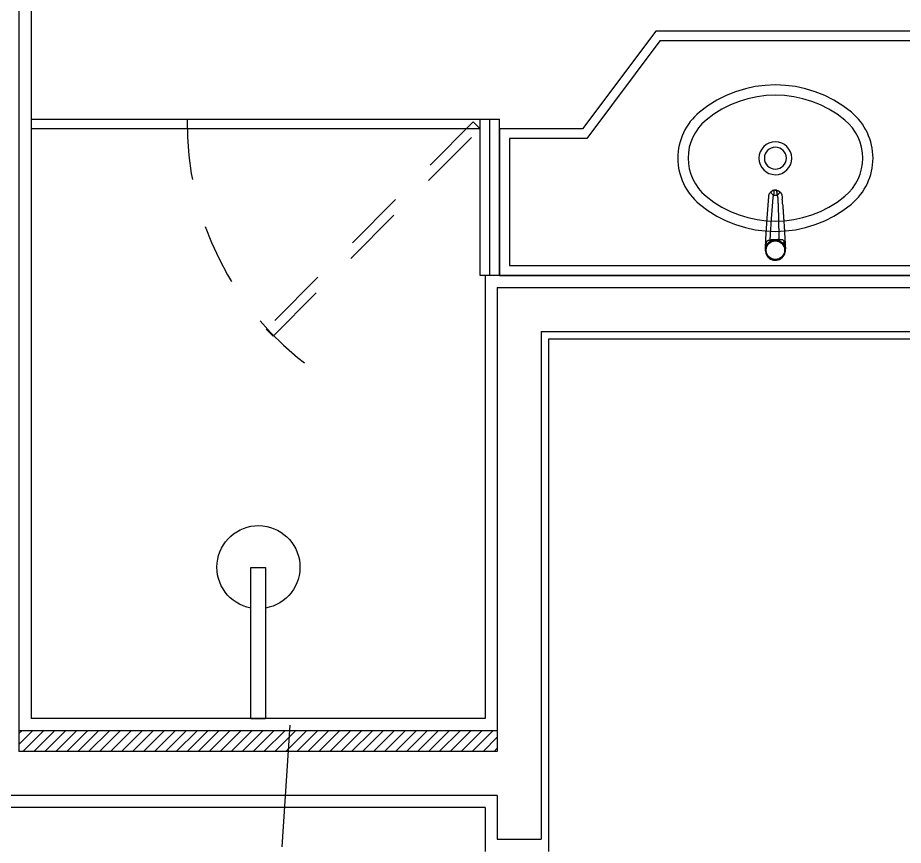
# Model space of a CAD drawing. Header units: millimetres. Extents: x 188.6 to 263.2, y 40.1 to 120.1.
# Drawn here: x 189.582 to 191.396, y 114.292 to 115.987 of the extents above; entities that cross this region are included whole.
import ezdxf

# ---------------------------------------------------------------- set-up
doc = ezdxf.new("R2010")
doc.units = ezdxf.units.MM
doc.linetypes.add('HIDDEN', pattern=[0.375, 0.25, -0.125])
doc.linetypes.add('XREF-TIPO$0$HIDDEN2', pattern=[0.1875, 0.125, -0.0625])
doc.layers.add('ARQ', color=8, linetype='Continuous')

# ---------------------------------------------------------------- blocks, each defined once
blk = doc.blocks.new('XREF-TIPO$0$CHUVEIRO')
at = {"color": 0}
for p, q in [((216.39, 104.5817), (216.39, 104.8912)), ((216.39, 104.8912), (216.42, 104.8912)), ((216.42, 104.8912), (216.42, 104.5817)), ((216.39, 104.5817), (216.42, 104.5817))]:
    blk.add_line(p, q, dxfattribs=at)
at = {"color": 0, "extrusion": (0, 0, -1)}
blk.add_ellipse((216.4058, 104.8916), major_axis=(-0.0851, 0), ratio=1, start_param=4.898771, end_param=10.827741, dxfattribs=at)
blk = doc.blocks.new('XREF-TIPO$0$A$C2D591F4F-flat-1')
for p, q in [((0.0222, -0.1794), (0.0222, -0.1794)), ((0.0224, -0.1794), (0.0222, -0.1794)), ((0.0404, -0.1949), (0.0422, -0.1949)), ((0.0404, -0.2051), (0.0404, -0.1949)), ((0.0422, -0.1949), (0.0422, -0.2051)), ((0.1318, -0.1865), (0.132, -0.1865)), ((0.1324, -0.2037), (0.1324, -0.1963)), ((0.1425, -0.203), (0.1425, -0.197)), ((0.0404, -0.2051), (0.0422, -0.2051)), ((0.0239, -0.2205), (0.0235, -0.2205)), ((0.0239, -0.2205), (0.0239, -0.2205))]:
    blk.add_line(p, q)
for points in [[(0.3031, -0.3556, 0.358974), (0.3031, -0.0444, 0.471698), (0.1149, -0.0444, 0.358974), (0.1149, -0.3556, 0.471698)], [(0.2869, -0.3422, 0.358974), (0.2869, -0.0578, 0.471698), (0.1311, -0.0578, 0.358974), (0.1311, -0.3422, 0.471698)], [(0.2315, -0.2, 1), (0.1865, -0.2, 1)]]:
    blk.add_lwpolyline(points, format="xyb", close=True)
blk.add_lwpolyline([(0.209, -0.2335, 336.274616), (0.2086, -0.2335)], format="xyb")
for points in [[(0.0225, -0.1794, 0), (0.0225, -0.1794, 0), (0.0225, -0.1794, 0), (0.0225, -0.1794, 0), (0.0225, -0.1794, 0), (0.0225, -0.1794, 0), (0.0225, -0.1794, 0), (0.0225, -0.1794, 0), (0.0226, -0.1794, 0), (0.0226, -0.1794, 0), (0.0227, -0.1794, 0), (0.0227, -0.1794, 0), (0.0229, -0.1794, 0), (0.0238, -0.1795, 0), (0.0247, -0.1796, 0), (0.0284, -0.18, 0), (0.0321, -0.1806, 0), (0.0348, -0.1811, 0)], [(0.0225, -0.1794, 0), (0.0438, -0.1805, 0), (0.0651, -0.1818, 0), (0.0864, -0.1832, 0), (0.1039, -0.1844, 0), (0.1215, -0.1857, 0), (0.1302, -0.1863, 0), (0.1312, -0.1864, 0), (0.1316, -0.1864, 0), (0.1318, -0.1865, 0)], [(0.0297, -0.1814, 0), (0.0308, -0.1818, 0), (0.0321, -0.1819, 0), (0.0334, -0.1816, 0), (0.0348, -0.1811, 0)], [(0.0382, -0.1896, 0), (0.0376, -0.1885, 0), (0.0365, -0.1871, 0), (0.0354, -0.1857, 0), (0.0345, -0.1848, 0), (0.0336, -0.184, 0), (0.0328, -0.1833, 0), (0.0319, -0.1827, 0), (0.0308, -0.182, 0), (0.0297, -0.1814, 0)], [(0.0348, -0.1811, 0), (0.0357, -0.1813, 0), (0.0366, -0.1816, 0), (0.0374, -0.1819, 0), (0.0382, -0.1824, 0), (0.0387, -0.1827, 0), (0.0392, -0.183, 0), (0.0395, -0.1833, 0), (0.0397, -0.1836, 0), (0.04, -0.1839, 0), (0.0402, -0.1842, 0), (0.0404, -0.1846, 0), (0.0405, -0.1849, 0), (0.0406, -0.1852, 0), (0.0407, -0.1854, 0), (0.0408, -0.1858, 0), (0.0409, -0.1864, 0), (0.041, -0.1869, 0), (0.041, -0.1873, 0), (0.0411, -0.1877, 0), (0.0412, -0.1881, 0), (0.0413, -0.1883, 0), (0.0413, -0.1885, 0), (0.0414, -0.1886, 0), (0.0415, -0.1888, 0)], [(0.0382, -0.1896, 0), (0.0401, -0.1892, 0), (0.0415, -0.1888, 0)], [(0.0415, -0.1888, 0), (0.0418, -0.1903, 0), (0.0421, -0.1918, 0), (0.0422, -0.1933, 0), (0.0422, -0.1949, 0)], [(0.1324, -0.1963, 0), (0.132, -0.196, 0), (0.1317, -0.1957, 0), (0.1314, -0.1954, 0), (0.131, -0.1952, 0), (0.1307, -0.1951, 0), (0.1303, -0.1949, 0), (0.1298, -0.1948, 0), (0.1293, -0.1947, 0), (0.1287, -0.1946, 0), (0.1281, -0.1946, 0), (0.1194, -0.1939, 0), (0.1019, -0.1926, 0), (0.0844, -0.1914, 0), (0.063, -0.1901, 0), (0.0415, -0.1888, 0)], [(0.132, -0.1865, 0), (0.132, -0.1865, 0), (0.1325, -0.1865, 0), (0.1329, -0.1866, 0), (0.1334, -0.1867, 0), (0.1339, -0.1869, 0), (0.1339, -0.1869, 0)], [(0.1324, -0.1963, 0), (0.1334, -0.1953, 0), (0.1345, -0.1943, 0), (0.1355, -0.1935, 0), (0.1365, -0.1926, 0), (0.1375, -0.192, 0), (0.1383, -0.1914, 0), (0.1389, -0.191, 0), (0.1394, -0.1907, 0), (0.1398, -0.1906, 0), (0.1399, -0.1907, 0)], [(0.1425, -0.197, 0), (0.1424, -0.197, 0), (0.1422, -0.1969, 0), (0.142, -0.1969, 0), (0.1418, -0.1969, 0), (0.1415, -0.1969, 0), (0.1411, -0.1969, 0), (0.1407, -0.1968, 0), (0.1402, -0.1968, 0), (0.1397, -0.1968, 0), (0.1392, -0.1967, 0), (0.1386, -0.1967, 0), (0.138, -0.1966, 0), (0.1374, -0.1966, 0), (0.137, -0.1966, 0), (0.1363, -0.1965, 0), (0.1355, -0.1965, 0), (0.1348, -0.1964, 0), (0.1341, -0.1964, 0), (0.1336, -0.1963, 0), (0.133, -0.1963, 0), (0.1324, -0.1963, 0)], [(0.1339, -0.1869, 0), (0.1339, -0.1869, 0), (0.1347, -0.1871, 0), (0.1356, -0.1875, 0), (0.1364, -0.1879, 0), (0.1374, -0.1885, 0), (0.1383, -0.1891, 0), (0.1391, -0.1899, 0), (0.1399, -0.1907, 0)], [(0.1399, -0.1907, 0), (0.1402, -0.1911, 0), (0.1406, -0.1914, 0), (0.1409, -0.1918, 0), (0.141, -0.192, 0), (0.141, -0.1921, 0), (0.1411, -0.1922, 0), (0.1412, -0.1923, 0), (0.1412, -0.1923, 0), (0.1412, -0.1924, 0), (0.1413, -0.1924, 0), (0.1413, -0.1924, 0), (0.1413, -0.1924, 0), (0.1413, -0.1924, 0)], [(0.1425, -0.197, 0), (0.1424, -0.1956, 0), (0.1421, -0.1942, 0), (0.1416, -0.193, 0), (0.1413, -0.1924, 0)], [(0.1433, -0.199, 0), (0.1433, -0.1989, 0), (0.1432, -0.1987, 0), (0.1432, -0.1986, 0), (0.1431, -0.1984, 0), (0.1431, -0.1982, 0), (0.143, -0.198, 0), (0.1429, -0.1977, 0), (0.1428, -0.1974, 0), (0.1425, -0.197, 0)], [(0.1433, -0.198, 0), (0.1433, -0.199, 0)], [(0.1433, -0.202, 0), (0.1434, -0.201, 0), (0.1434, -0.2003, 0), (0.1434, -0.1995, 0), (0.1434, -0.1988, 0), (0.1433, -0.198, 0)], [(0.1433, -0.201, 0), (0.1433, -0.2008, 0), (0.1433, -0.2006, 0), (0.1434, -0.2005, 0), (0.1434, -0.2005, 0), (0.1434, -0.2004, 0), (0.1434, -0.2003, 0), (0.1434, -0.2002, 0), (0.1434, -0.2002, 0), (0.1434, -0.2001, 0), (0.1434, -0.2001, 0), (0.1434, -0.2, 0), (0.1434, -0.2, 0), (0.1434, -0.1999, 0), (0.1434, -0.1999, 0), (0.1434, -0.1998, 0), (0.1434, -0.1998, 0), (0.1434, -0.1996, 0), (0.1434, -0.1995, 0), (0.1433, -0.1994, 0), (0.1433, -0.1993, 0), (0.1433, -0.199, 0)], [(0.0866, -0.2168, 0), (0.0858, -0.2168, 0), (0.0846, -0.2169, 0), (0.0838, -0.217, 0), (0.0829, -0.217, 0), (0.0826, -0.217, 0), (0.0824, -0.217, 0), (0.0821, -0.2171, 0), (0.0818, -0.2171, 0), (0.0816, -0.2171, 0), (0.0813, -0.2171, 0), (0.0785, -0.2173, 0), (0.0759, -0.2175, 0), (0.0734, -0.2176, 0), (0.0711, -0.2178, 0), (0.0697, -0.2179, 0), (0.068, -0.218, 0), (0.0663, -0.2181, 0), (0.0647, -0.2182, 0), (0.0631, -0.2183, 0), (0.0596, -0.2185, 0), (0.0561, -0.2187, 0), (0.0527, -0.2189, 0), (0.0491, -0.2191, 0), (0.0426, -0.2195, 0), (0.0362, -0.2198, 0), (0.03, -0.2202, 0), (0.0239, -0.2205, 0)], [(0.0314, -0.2177, 0), (0.0321, -0.2172, 0), (0.033, -0.2165, 0), (0.034, -0.2158, 0), (0.035, -0.2148, 0), (0.0359, -0.2138, 0), (0.0369, -0.2126, 0), (0.0377, -0.2113, 0), (0.0382, -0.2104, 0), (0.0387, -0.2095, 0), (0.0392, -0.2086, 0), (0.0396, -0.2076, 0)], [(0.0314, -0.2177, 0), (0.0325, -0.2172, 0), (0.0338, -0.217, 0), (0.0352, -0.2171, 0), (0.0366, -0.2175, 0), (0.0375, -0.2179, 0)], [(0.0421, -0.2079, 0), (0.0421, -0.2079, 0), (0.0421, -0.2081, 0), (0.0421, -0.2083, 0), (0.042, -0.2085, 0), (0.0421, -0.2088, 0), (0.0421, -0.2091, 0), (0.0422, -0.2099, 0), (0.0424, -0.2107, 0), (0.0425, -0.2112, 0), (0.0425, -0.2117, 0), (0.0426, -0.2121, 0), (0.0426, -0.2124, 0), (0.0426, -0.2128, 0), (0.0425, -0.213, 0), (0.0425, -0.2133, 0), (0.0424, -0.2136, 0), (0.0424, -0.2139, 0), (0.0423, -0.2142, 0), (0.0421, -0.2146, 0), (0.0419, -0.215, 0), (0.0417, -0.2152, 0), (0.0416, -0.2154, 0), (0.0412, -0.2158, 0), (0.0409, -0.2161, 0), (0.0405, -0.2164, 0), (0.0401, -0.2167, 0), (0.0394, -0.2171, 0), (0.0387, -0.2174, 0), (0.0381, -0.2176, 0), (0.0375, -0.2179, 0)], [(0.0421, -0.2079, 0), (0.0453, -0.2078, 0), (0.0486, -0.2077, 0), (0.0522, -0.2076, 0), (0.056, -0.2075, 0), (0.0595, -0.2075, 0), (0.0631, -0.2074, 0), (0.0642, -0.2074, 0), (0.0652, -0.2073, 0), (0.0662, -0.2073, 0), (0.0672, -0.2073, 0), (0.0682, -0.2073, 0), (0.0739, -0.2072, 0), (0.0795, -0.2071, 0), (0.0806, -0.2071, 0), (0.0817, -0.207, 0), (0.0828, -0.207, 0), (0.0839, -0.207, 0), (0.0851, -0.207, 0), (0.0862, -0.2069, 0), (0.0873, -0.2069, 0), (0.0884, -0.2069, 0), (0.0922, -0.2068, 0), (0.0959, -0.2067, 0), (0.0994, -0.2066, 0), (0.1029, -0.2065, 0), (0.1057, -0.2064, 0), (0.1085, -0.2063, 0), (0.1092, -0.2063, 0), (0.1099, -0.2062, 0), (0.1106, -0.2062, 0), (0.1113, -0.2062, 0), (0.112, -0.2061, 0), (0.1127, -0.2061, 0), (0.1148, -0.206, 0), (0.1168, -0.2059, 0), (0.1189, -0.2058, 0), (0.1209, -0.2057, 0), (0.1229, -0.2056, 0), (0.1248, -0.2055, 0), (0.1252, -0.2055, 0), (0.1256, -0.2054, 0), (0.126, -0.2054, 0), (0.1264, -0.2054, 0), (0.1267, -0.2054, 0), (0.1271, -0.2053, 0), (0.1275, -0.2053, 0), (0.1278, -0.2053, 0), (0.1282, -0.2053, 0), (0.1286, -0.2052, 0), (0.1289, -0.2052, 0), (0.1292, -0.2052, 0), (0.1294, -0.2052, 0), (0.1296, -0.2051, 0), (0.1298, -0.2051, 0), (0.13, -0.2051, 0), (0.1302, -0.205, 0), (0.1303, -0.205, 0), (0.1305, -0.2049, 0), (0.1306, -0.2049, 0), (0.131, -0.2047, 0), (0.1313, -0.2045, 0), (0.1316, -0.2043, 0), (0.1318, -0.2041, 0), (0.1321, -0.2039, 0), (0.1324, -0.2037, 0)], [(0.1134, -0.2149, 0), (0.1126, -0.2149, 0), (0.1121, -0.215, 0), (0.1117, -0.215, 0), (0.1111, -0.2151, 0), (0.1106, -0.2151, 0), (0.1101, -0.2151, 0), (0.1098, -0.2152, 0), (0.1095, -0.2152, 0), (0.1092, -0.2152, 0), (0.1076, -0.2153, 0), (0.1059, -0.2154, 0), (0.104, -0.2156, 0), (0.1022, -0.2157, 0), (0.1002, -0.2158, 0), (0.0982, -0.216, 0), (0.0964, -0.2161, 0), (0.0947, -0.2162, 0), (0.0929, -0.2163, 0), (0.0911, -0.2165, 0), (0.0906, -0.2165, 0), (0.09, -0.2165, 0), (0.0899, -0.2165, 0), (0.0898, -0.2165, 0), (0.0896, -0.2166, 0), (0.0894, -0.2166, 0), (0.089, -0.2166, 0), (0.0884, -0.2166, 0), (0.0876, -0.2167, 0), (0.0868, -0.2168, 0), (0.0866, -0.2168, 0)], [(0.1342, -0.213, 0), (0.1339, -0.213, 0), (0.1334, -0.2132, 0), (0.1329, -0.2133, 0), (0.1326, -0.2133, 0), (0.1325, -0.2133, 0), (0.1325, -0.2134, 0), (0.1324, -0.2134, 0), (0.1324, -0.2134, 0), (0.1324, -0.2134, 0), (0.1324, -0.2134, 0), (0.1324, -0.2134, 0), (0.1324, -0.2134, 0), (0.1324, -0.2134, 0), (0.1324, -0.2134, 0), (0.1324, -0.2134, 0), (0.1312, -0.2135, 0), (0.1304, -0.2136, 0), (0.1297, -0.2136, 0), (0.1289, -0.2137, 0), (0.1282, -0.2138, 0), (0.1275, -0.2138, 0), (0.1268, -0.2139, 0), (0.1263, -0.2139, 0), (0.1257, -0.214, 0), (0.1251, -0.214, 0), (0.1247, -0.214, 0)], [(0.1324, -0.2037, 0), (0.1331, -0.2036, 0), (0.1338, -0.2036, 0), (0.1346, -0.2035, 0), (0.1353, -0.2035, 0), (0.136, -0.2034, 0), (0.1366, -0.2034, 0), (0.1373, -0.2034, 0), (0.138, -0.2033, 0), (0.1386, -0.2033, 0), (0.1392, -0.2032, 0), (0.1396, -0.2032, 0), (0.14, -0.2032, 0), (0.1404, -0.2031, 0), (0.1408, -0.2031, 0), (0.1413, -0.2031, 0), (0.1416, -0.203, 0), (0.1419, -0.203, 0), (0.1422, -0.203, 0), (0.1424, -0.203, 0), (0.1425, -0.203, 0)], [(0.1324, -0.2037, 0), (0.1327, -0.204, 0), (0.1331, -0.2044, 0), (0.1335, -0.2048, 0), (0.134, -0.2051, 0), (0.1344, -0.2055, 0), (0.1348, -0.2059, 0), (0.1352, -0.2063, 0), (0.1357, -0.2066, 0), (0.1361, -0.207, 0), (0.1365, -0.2073, 0), (0.1369, -0.2076, 0), (0.1373, -0.2079, 0), (0.1377, -0.2082, 0), (0.138, -0.2084, 0), (0.1383, -0.2087, 0), (0.1386, -0.2088, 0), (0.1389, -0.209, 0), (0.1391, -0.2091, 0), (0.1393, -0.2092, 0), (0.1395, -0.2093, 0), (0.1396, -0.2093, 0), (0.1397, -0.2093, 0), (0.1398, -0.2093, 0), (0.1399, -0.2093, 0)], [(0.1399, -0.2093, 0), (0.1391, -0.2101, 0), (0.1382, -0.2108, 0), (0.1373, -0.2115, 0), (0.1364, -0.212, 0), (0.1357, -0.2124, 0), (0.1351, -0.2127, 0), (0.1344, -0.2129, 0), (0.1342, -0.213, 0)], [(0.1425, -0.203, 0), (0.1424, -0.2044, 0), (0.1421, -0.2057, 0), (0.1416, -0.207, 0), (0.1413, -0.2075, 0)], [(0.1431, -0.2031, 0), (0.1431, -0.2035, 0), (0.1429, -0.204, 0), (0.1427, -0.2045, 0), (0.1426, -0.205, 0), (0.1424, -0.2055, 0), (0.1421, -0.206, 0), (0.1418, -0.2066, 0), (0.1416, -0.207, 0)], [(0.1425, -0.203, 0), (0.1427, -0.2026, 0), (0.1429, -0.2022, 0), (0.1431, -0.2018, 0), (0.1431, -0.2016, 0), (0.1432, -0.2014, 0), (0.1432, -0.2012, 0), (0.1433, -0.2011, 0), (0.1433, -0.201, 0), (0.1433, -0.201, 0)], [(0.1433, -0.201, 0), (0.1433, -0.202, 0), (0.1433, -0.202, 0)], [(0.0375, -0.2179, 0), (0.0348, -0.2186, 0), (0.032, -0.2193, 0), (0.0284, -0.2199, 0), (0.0264, -0.2202, 0), (0.0252, -0.2204, 0), (0.0245, -0.2204, 0), (0.0242, -0.2204, 0), (0.0242, -0.2204, 0), (0.0241, -0.2205, 0), (0.024, -0.2205, 0), (0.024, -0.2205, 0), (0.0239, -0.2205, 0), (0.0239, -0.2205, 0), (0.0239, -0.2205, 0), (0.0239, -0.2205, 0), (0.0239, -0.2205, 0), (0.0239, -0.2205, 0)]]:
    blk.add_polyline3d(points)
blk.add_circle((0.0206, -0.2), 0.0191)
for centre, radius, start, end in [((0.0206, -0.2), 0.0207, 90, 301.2083), ((0.0206, -0.2), 0.0204, 14.4666, 345.5334), ((0.0206, -0.2), 0.0195, 90, 270), ((0.0206, -0.2), 0.0207, 64.1045, 90), ((0.0206, -0.2), 0.0195, 270, 90), ((0.0206, -0.2), 0.0195, 0, 90), ((0.0205, -0.1999), 0.0205, 14.0619, 30.0027), ((0.1299, -0.1998), 0.0136, 12.4001, 33.0332), ((0.1325, -0.1992), 0.0109, 6.4456, 12.3614), ((0.0206, -0.2), 0.0195, 270, 0), ((0.0205, -0.2001), 0.0205, 338.4737, 345.9324), ((-0.0201, -0.7771), 0.5726, 83.7595, 84.015), ((0.0157, -0.2052), 0.0265, 354.0406, 0.134), ((-0.1088, 2.8004), 3.0235, 274.2155, 274.4292), ((0.13, -0.2001), 0.0135, 317.2407, 326.8896), ((0.1325, -0.2007), 0.0109, 347.2283, 353.0963)]:
    blk.add_arc(centre, radius, start, end)
blk = doc.blocks.new('A$C1BFF5DEF')
at = {"layer": 'ARQ'}
h = blk.add_hatch(dxfattribs=at)
h.set_pattern_fill('ANSI31', color=8, scale=0.005)
h.set_pattern_definition([(45, (-2148.59013, -1496.701725), (-0.01122532015, 0.01122532015), [])])
h.paths.add_polyline_path([(-9.3047, 5.4725), (-8.3247, 5.4725), (-8.3247, 5.4301), (-9.3047, 5.4301)])
at = {"layer": 'ARQ', "color": 8}
for p, q in [((-9.3047, 7.62), (-9.3047, 5.4301)), ((-9.2797, 7.5951), (-9.2797, 5.4975)), ((-9.2797, 6.7251), (-8.3197, 6.7251)), ((-8.3597, 6.4051), (-8.3597, 6.7251)), ((-8.3397, 6.4051), (-8.3397, 6.7251)), ((-8.3197, 6.4051), (-8.3197, 6.7251)), ((-8.3597, 6.7051), (-9.2797, 6.7051)), ((-8.3197, 6.4051), (-8.3597, 6.4051)), ((-6.8797, 6.4051), (-8.3497, 6.4051)), ((-8.3497, 6.4051), (-8.3497, 5.4975)), ((-8.3246, 6.3801), (-8.3247, 5.4301)), ((-8.3246, 6.3801), (-6.8547, 6.3801)), ((-8.2347, 6.2901), (-5.9358, 6.2901)), ((-8.2347, 6.2901), (-8.2347, 5.2503, 0.0006)), ((-8.2196, 6.2751), (-8.2197, 5.2253, 0.0006)), ((-8.2196, 6.2751), (-5.9258, 6.2751)), ((-8.3497, 5.4975), (-9.2797, 5.4975)), ((-8.3247, 5.4725), (-9.3047, 5.4725)), ((-8.3247, 5.4301), (-9.3047, 5.4301)), ((-8.3247, 5.3401), (-9.3947, 5.3401)), ((-8.3247, 5.3401), (-8.3247, 5.2503, 0.0006)), ((-8.3497, 5.3151), (-9.4197, 5.3151)), ((-8.3497, 5.3151), (-8.3497, 5.2253, 0.0006)), ((-8.3247, 5.2503, 0.0006), (-8.2347, 5.2503, 0.0006))]:
    blk.add_line(p, q, dxfattribs=at)
for points in [[(-6.8797, 6.9051), (-7.9997, 6.9051), (-8.1497, 6.7051), (-8.3197, 6.7051), (-8.3197, 6.4051), (-6.8797, 6.4051)], [(-6.8997, 6.8851), (-7.9914, 6.8851), (-8.1414, 6.6851), (-8.2997, 6.6851), (-8.2997, 6.4251), (-6.8997, 6.4251)]]:
    blk.add_lwpolyline(points, close=True, dxfattribs=at)
at = {"layer": 'ARQ', "color": 8, "linetype": 'XREF-TIPO$0$HIDDEN2'}
blk.add_lwpolyline([(-8.3738, 6.7193), (-8.7981, 6.295), (-8.7839, 6.2808), (-8.3597, 6.7051)], close=True, dxfattribs=at)
at = {"layer": 'ARQ', "color": 8}
for radius, start, end in [(66.0865, 171.940842, 188.059109), (66.0565, 171.963438, 188.036513), (66.0015, 172.004914, 187.995038)]:
    blk.add_arc((56.1719, 0.735), radius, start, end, dxfattribs=at)
at = {"layer": 'ARQ', "color": 8, "linetype": 'XREF-TIPO$0$HIDDEN2'}
blk.add_arc((-8.341, 6.7149), 0.6188, 178.9805, 234.0442, dxfattribs=at)
at = {"layer": 'ARQ', "color": 8, "linetype": 'HIDDEN'}
blk.add_arc((57.5696, 0.7303), 66.4892, 175.900109, 184.040816, dxfattribs=at)
at = {"layer": 'ARQ', "color": 8, "rotation": 90}
blk.add_blockref('XREF-TIPO$0$A$C2D591F4F-flat-1', (-7.9547, 6.4361), dxfattribs=at)
at = {"layer": 'ARQ', "color": 8}
blk.add_blockref('XREF-TIPO$0$CHUVEIRO', (-225.2197, -99.0842), dxfattribs=at)

msp = doc.modelspace()

# ---------------------------------------------------------------- block references
at = {"layer": 'ARQ'}
msp.add_blockref('A$C1BFF5DEF', (198.8891, 109.0543), dxfattribs=at)

doc.saveas('drawing.dxf')
